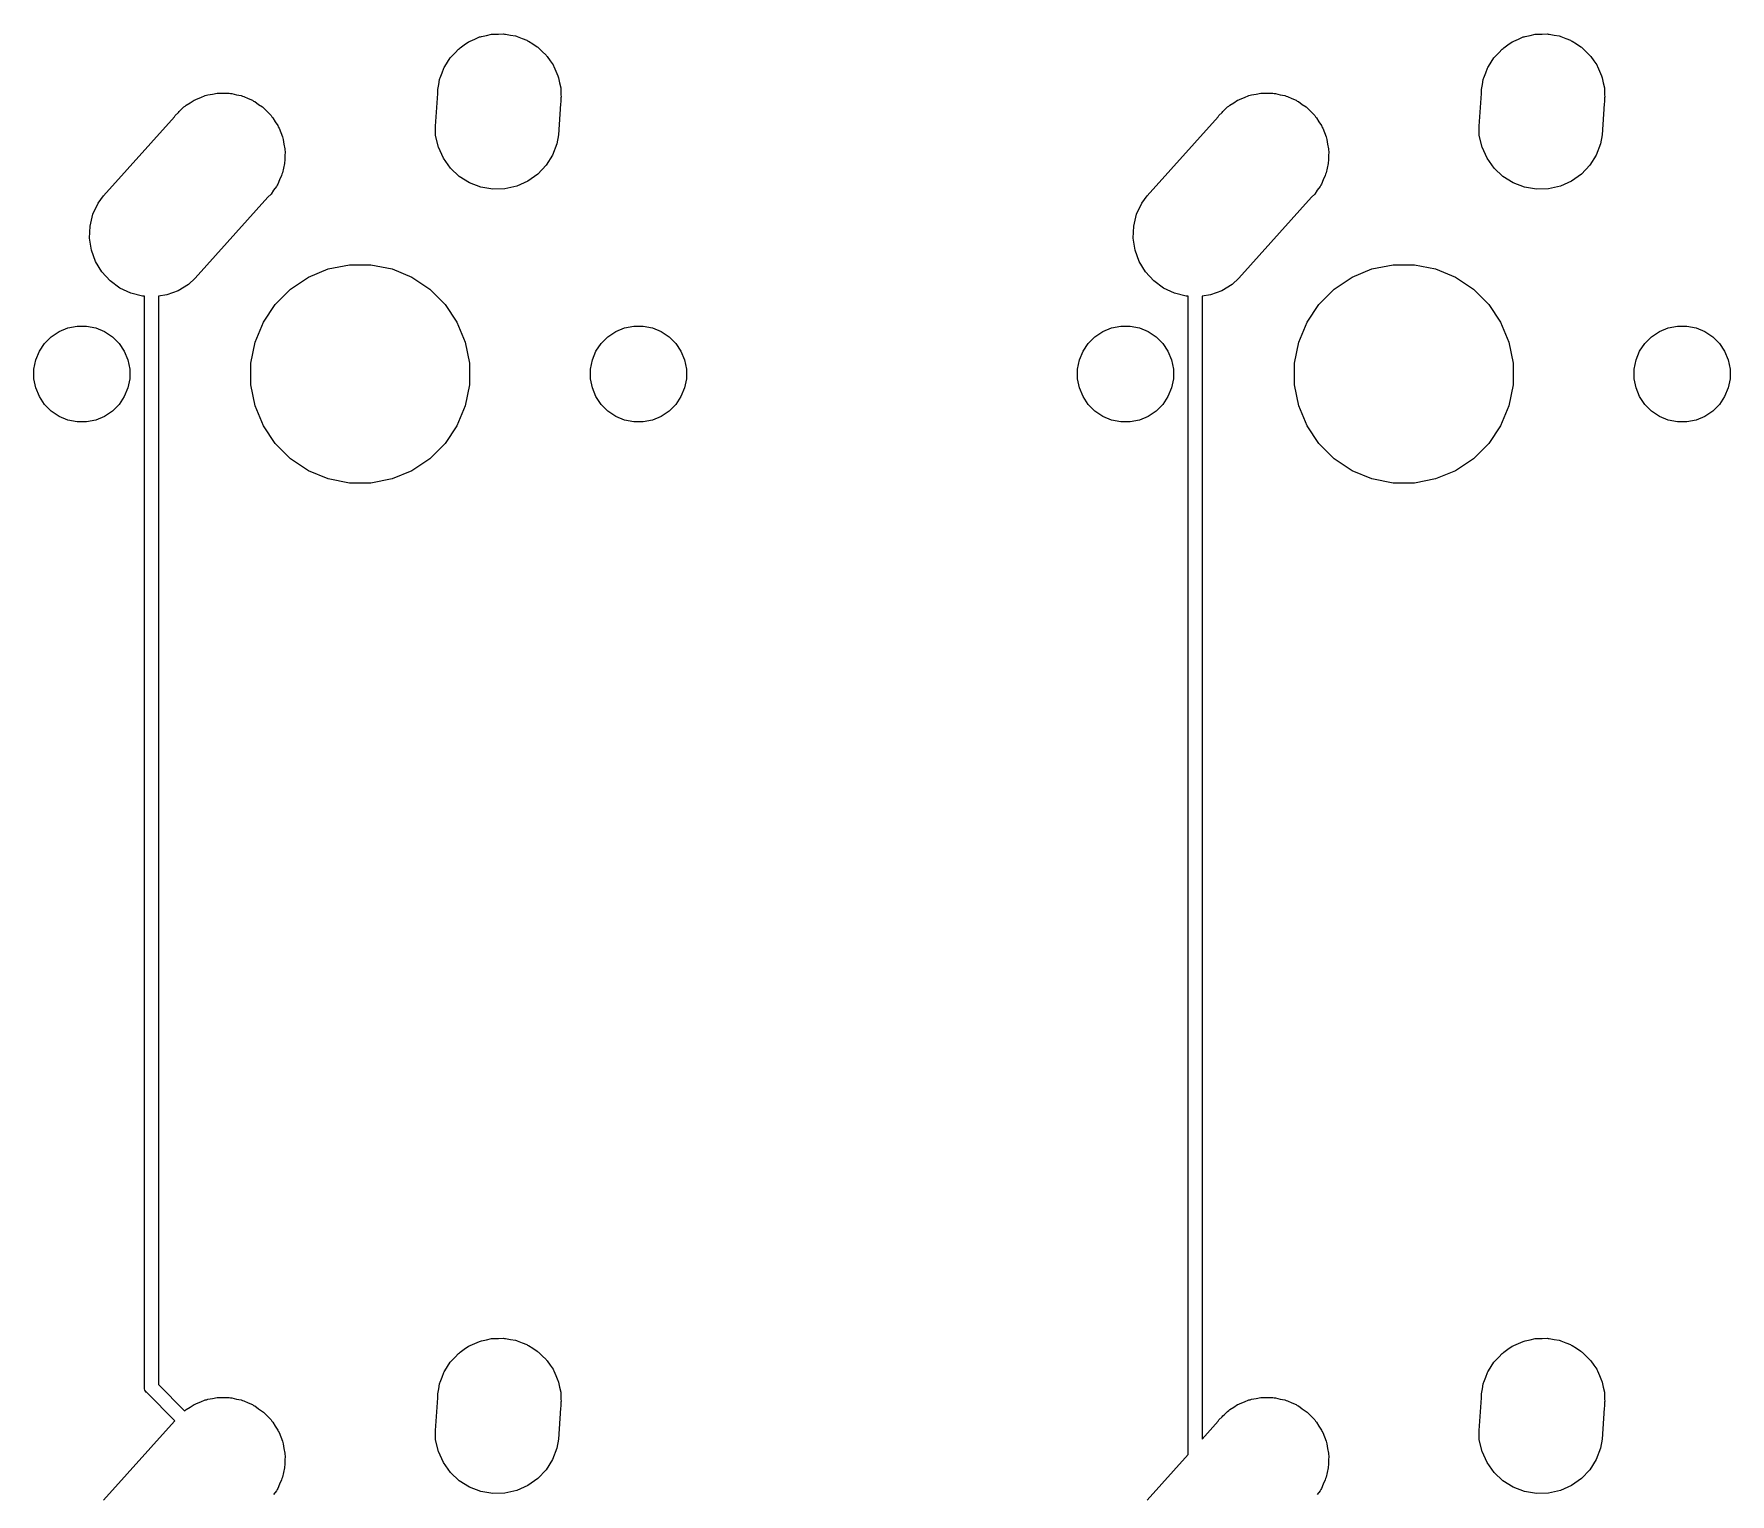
# Model space of a CAD drawing. Extents: x -662 to -203, y -195 to -58.
# Drawn here: x -293.07 to -262.11, y -84.79 to -58.13 of the extents above; entities that cross this region are included whole.
import ezdxf

# ---------------------------------------------------------------- set-up
doc = ezdxf.new("R2010")
doc.units = 0
doc.layers.add('BLACK', color=7, linetype='CONTINUOUS')

msp = doc.modelspace()

# ---------------------------------------------------------------- linework, layer by layer
at = {"layer": 'BLACK', "linetype": 'CONTINUOUS'}
for p, q in [((-285.021, -58.2251), (-284.935, -58.1865)), ((-284.935, -58.1865), (-284.919, -58.1828)), ((-284.919, -58.1828), (-284.903, -58.1764)), ((-284.903, -58.1764), (-284.811, -58.158)), ((-284.811, -58.158), (-284.719, -58.1369)), ((-284.719, -58.1369), (-284.702, -58.1364)), ((-284.702, -58.1364), (-284.686, -58.1332)), ((-284.686, -58.1332), (-284.592, -58.1332)), ((-284.592, -58.1332), (-284.497, -58.1304)), ((-284.497, -58.1304), (-284.481, -58.1332)), ((-284.481, -58.1332), (-284.464, -58.1332)), ((-284.464, -58.1332), (-284.372, -58.1516)), ((-284.372, -58.1516), (-284.279, -58.1673)), ((-284.279, -58.1673), (-284.263, -58.1732)), ((-284.263, -58.1732), (-284.247, -58.1764)), ((-284.247, -58.1764), (-284.16, -58.2125)), ((-265.971, -58.2251), (-265.885, -58.1865)), ((-265.885, -58.1865), (-265.869, -58.1828)), ((-265.869, -58.1828), (-265.853, -58.1764)), ((-265.853, -58.1764), (-265.761, -58.158)), ((-265.761, -58.158), (-265.669, -58.1369)), ((-265.669, -58.1369), (-265.652, -58.1364)), ((-265.652, -58.1364), (-265.636, -58.1332)), ((-265.636, -58.1332), (-265.542, -58.1332)), ((-265.542, -58.1332), (-265.447, -58.1304)), ((-265.447, -58.1304), (-265.431, -58.1332)), ((-265.431, -58.1332), (-265.414, -58.1332)), ((-265.414, -58.1332), (-265.322, -58.1516)), ((-265.322, -58.1516), (-265.229, -58.1673)), ((-265.229, -58.1673), (-265.213, -58.1732)), ((-265.213, -58.1732), (-265.197, -58.1764)), ((-265.197, -58.1764), (-265.11, -58.2125)), ((-285.449, -58.5411), (-285.382, -58.4744)), ((-285.382, -58.4744), (-285.318, -58.4058)), ((-285.318, -58.4058), (-285.304, -58.3961)), ((-285.304, -58.3961), (-285.292, -58.3844)), ((-285.292, -58.3844), (-285.214, -58.332)), ((-285.214, -58.332), (-285.137, -58.2773)), ((-285.137, -58.2773), (-285.122, -58.2705)), ((-285.122, -58.2705), (-285.108, -58.2612)), ((-285.108, -58.2612), (-285.021, -58.2251)), ((-284.16, -58.2125), (-284.072, -58.246)), ((-284.072, -58.246), (-284.058, -58.2549)), ((-284.058, -58.2549), (-284.042, -58.2612)), ((-284.042, -58.2612), (-283.964, -58.3136)), ((-283.964, -58.3136), (-283.884, -58.3637)), ((-283.884, -58.3637), (-283.872, -58.3751)), ((-283.872, -58.3751), (-283.858, -58.3844)), ((-283.858, -58.3844), (-283.791, -58.451)), ((-283.791, -58.451), (-283.723, -58.5157)), ((-266.399, -58.5411), (-266.332, -58.4744)), ((-266.332, -58.4744), (-266.268, -58.4058)), ((-266.268, -58.4058), (-266.254, -58.3961)), ((-266.254, -58.3961), (-266.242, -58.3844)), ((-266.242, -58.3844), (-266.164, -58.332)), ((-266.164, -58.332), (-266.087, -58.2773)), ((-266.087, -58.2773), (-266.072, -58.2705)), ((-266.072, -58.2705), (-266.058, -58.2612)), ((-266.058, -58.2612), (-265.971, -58.2251)), ((-265.11, -58.2125), (-265.022, -58.246)), ((-265.022, -58.246), (-265.008, -58.2549)), ((-265.008, -58.2549), (-264.992, -58.2612)), ((-264.992, -58.2612), (-264.914, -58.3136)), ((-264.914, -58.3136), (-264.834, -58.3637)), ((-264.834, -58.3637), (-264.822, -58.3751)), ((-264.822, -58.3751), (-264.808, -58.3844)), ((-264.808, -58.3844), (-264.741, -58.451)), ((-264.741, -58.451), (-264.673, -58.5157)), ((-285.621, -58.8429), (-285.587, -58.7548)), ((-285.587, -58.7548), (-285.579, -58.7407)), ((-285.579, -58.7407), (-285.572, -58.7253)), ((-285.572, -58.7253), (-285.52, -58.6469)), ((-285.52, -58.6469), (-285.47, -58.567)), ((-285.47, -58.567), (-285.458, -58.5549)), ((-285.458, -58.5549), (-285.449, -58.5411)), ((-283.723, -58.5157), (-283.713, -58.5293)), ((-283.713, -58.5293), (-283.701, -58.5411)), ((-283.701, -58.5411), (-283.649, -58.6195)), ((-283.649, -58.6195), (-283.594, -58.6963)), ((-283.594, -58.6963), (-283.588, -58.7115)), ((-283.588, -58.7115), (-283.578, -58.7253)), ((-283.578, -58.7253), (-283.542, -58.8125)), ((-283.542, -58.8125), (-283.504, -58.8985)), ((-266.571, -58.8429), (-266.537, -58.7548)), ((-266.537, -58.7548), (-266.529, -58.7407)), ((-266.529, -58.7407), (-266.522, -58.7253)), ((-266.522, -58.7253), (-266.47, -58.6469)), ((-266.47, -58.6469), (-266.42, -58.567)), ((-266.42, -58.567), (-266.408, -58.5549)), ((-266.408, -58.5549), (-266.399, -58.5411)), ((-264.673, -58.5157), (-264.663, -58.5293)), ((-264.663, -58.5293), (-264.651, -58.5411)), ((-264.651, -58.5411), (-264.599, -58.6195)), ((-264.599, -58.6195), (-264.544, -58.6963)), ((-264.544, -58.6963), (-264.538, -58.7115)), ((-264.538, -58.7115), (-264.528, -58.7253)), ((-264.528, -58.7253), (-264.492, -58.8125)), ((-264.492, -58.8125), (-264.454, -58.8985)), ((-285.7, -59.1474), (-285.682, -59.0549)), ((-285.682, -59.0549), (-285.666, -58.9619)), ((-285.666, -58.9619), (-285.66, -58.9464)), ((-285.66, -58.9464), (-285.657, -58.93)), ((-285.657, -58.93), (-285.621, -58.8429)), ((-283.504, -58.8985), (-283.5, -58.9147)), ((-283.5, -58.9147), (-283.493, -58.93)), ((-283.493, -58.93), (-283.475, -59.0226)), ((-283.475, -59.0226), (-283.454, -59.1145)), ((-283.454, -59.1145), (-283.453, -59.1311)), ((-283.453, -59.1311), (-283.45, -59.1474)), ((-266.65, -59.1474), (-266.632, -59.0549)), ((-266.632, -59.0549), (-266.616, -58.9619)), ((-266.616, -58.9619), (-266.61, -58.9464)), ((-266.61, -58.9464), (-266.607, -58.93)), ((-266.607, -58.93), (-266.571, -58.8429)), ((-264.454, -58.8985), (-264.45, -58.9147)), ((-264.45, -58.9147), (-264.443, -58.93)), ((-264.443, -58.93), (-264.425, -59.0226)), ((-264.425, -59.0226), (-264.404, -59.1145)), ((-264.404, -59.1145), (-264.403, -59.1311)), ((-264.403, -59.1311), (-264.4, -59.1474)), ((-290.312, -59.4505), (-290.293, -59.4336)), ((-290.293, -59.4336), (-290.22, -59.389)), ((-290.22, -59.389), (-290.148, -59.3412)), ((-290.148, -59.3412), (-290.125, -59.3317)), ((-290.125, -59.3317), (-290.104, -59.3187)), ((-290.104, -59.3187), (-290.023, -59.2894)), ((-290.023, -59.2894), (-289.943, -59.2564)), ((-289.943, -59.2564), (-289.919, -59.2516)), ((-289.919, -59.2516), (-289.895, -59.243)), ((-289.895, -59.243), (-289.81, -59.23)), ((-289.81, -59.23), (-289.726, -59.2132)), ((-289.726, -59.2132), (-289.701, -59.2132)), ((-289.701, -59.2132), (-289.676, -59.2094)), ((-289.676, -59.2094), (-289.59, -59.2132)), ((-289.59, -59.2132), (-289.504, -59.2132)), ((-289.504, -59.2132), (-289.48, -59.2181)), ((-289.48, -59.2181), (-289.455, -59.2192)), ((-289.455, -59.2192), (-289.371, -59.2397)), ((-289.371, -59.2397), (-289.287, -59.2564)), ((-289.287, -59.2564), (-289.264, -59.266)), ((-289.264, -59.266), (-289.24, -59.2719)), ((-289.24, -59.2719), (-289.162, -59.3083)), ((-289.162, -59.3083), (-289.082, -59.3412)), ((-289.082, -59.3412), (-289.062, -59.3551)), ((-289.062, -59.3551), (-289.039, -59.3657)), ((-289.039, -59.3657), (-288.97, -59.4166)), ((-288.97, -59.4166), (-288.898, -59.4644)), ((-285.741, -59.8159), (-285.7, -59.2195)), ((-285.7, -59.2195), (-285.7, -59.1474)), ((-283.458, -59.4072), (-283.497, -59.9707)), ((-283.45, -59.369), (-283.458, -59.4072)), ((-283.45, -59.1474), (-283.45, -59.2417)), ((-283.45, -59.2417), (-283.449, -59.2805)), ((-283.449, -59.2805), (-283.45, -59.2969)), ((-283.45, -59.2969), (-283.45, -59.369)), ((-271.262, -59.4505), (-271.243, -59.4336)), ((-271.243, -59.4336), (-271.17, -59.389)), ((-271.17, -59.389), (-271.098, -59.3412)), ((-271.098, -59.3412), (-271.075, -59.3317)), ((-271.075, -59.3317), (-271.054, -59.3187)), ((-271.054, -59.3187), (-270.973, -59.2894)), ((-270.973, -59.2894), (-270.893, -59.2564)), ((-270.893, -59.2564), (-270.869, -59.2516)), ((-270.869, -59.2516), (-270.845, -59.243)), ((-270.845, -59.243), (-270.76, -59.23)), ((-270.76, -59.23), (-270.676, -59.2132)), ((-270.676, -59.2132), (-270.651, -59.2132)), ((-270.651, -59.2132), (-270.626, -59.2094)), ((-270.626, -59.2094), (-270.54, -59.2132)), ((-270.54, -59.2132), (-270.454, -59.2132)), ((-270.454, -59.2132), (-270.43, -59.2181)), ((-270.43, -59.2181), (-270.405, -59.2192)), ((-270.405, -59.2192), (-270.321, -59.2397)), ((-270.321, -59.2397), (-270.237, -59.2564)), ((-270.237, -59.2564), (-270.214, -59.266)), ((-270.214, -59.266), (-270.19, -59.2719)), ((-270.19, -59.2719), (-270.112, -59.3083)), ((-270.112, -59.3083), (-270.032, -59.3412)), ((-270.032, -59.3412), (-270.012, -59.3551)), ((-270.012, -59.3551), (-269.989, -59.3657)), ((-269.989, -59.3657), (-269.92, -59.4166)), ((-269.92, -59.4166), (-269.848, -59.4644)), ((-266.691, -59.8159), (-266.65, -59.2195)), ((-266.65, -59.2195), (-266.65, -59.1474)), ((-264.408, -59.4072), (-264.447, -59.9707)), ((-264.4, -59.369), (-264.408, -59.4072)), ((-264.4, -59.1474), (-264.4, -59.2417)), ((-264.4, -59.2417), (-264.399, -59.2805)), ((-264.399, -59.2805), (-264.4, -59.2969)), ((-264.4, -59.2969), (-264.4, -59.369)), ((-291.8, -61.088), (-290.506, -59.6465)), ((-290.506, -59.6465), (-290.489, -59.6211)), ((-290.489, -59.6211), (-290.432, -59.5642)), ((-290.432, -59.5642), (-290.416, -59.5457)), ((-290.416, -59.5457), (-290.393, -59.5252)), ((-290.393, -59.5252), (-290.332, -59.4644)), ((-290.332, -59.4644), (-290.312, -59.4505)), ((-288.898, -59.4644), (-288.88, -59.482)), ((-288.88, -59.482), (-288.86, -59.4968)), ((-288.86, -59.4968), (-288.802, -59.5603)), ((-288.802, -59.5603), (-288.741, -59.6211)), ((-288.741, -59.6211), (-288.728, -59.6418)), ((-288.728, -59.6418), (-288.711, -59.6603)), ((-288.711, -59.6603), (-288.666, -59.7338)), ((-288.666, -59.7338), (-288.618, -59.8053)), ((-272.75, -61.088), (-271.456, -59.6465)), ((-271.456, -59.6465), (-271.439, -59.6211)), ((-271.439, -59.6211), (-271.382, -59.5642)), ((-271.382, -59.5642), (-271.366, -59.5457)), ((-271.366, -59.5457), (-271.343, -59.5252)), ((-271.343, -59.5252), (-271.282, -59.4644)), ((-271.282, -59.4644), (-271.262, -59.4505)), ((-269.848, -59.4644), (-269.83, -59.482)), ((-269.83, -59.482), (-269.81, -59.4968)), ((-269.81, -59.4968), (-269.752, -59.5603)), ((-269.752, -59.5603), (-269.691, -59.6211)), ((-269.691, -59.6211), (-269.678, -59.6418)), ((-269.678, -59.6418), (-269.661, -59.6603)), ((-269.661, -59.6603), (-269.616, -59.7338)), ((-269.616, -59.7338), (-269.568, -59.8053)), ((-288.618, -59.8053), (-288.609, -59.8284)), ((-288.609, -59.8284), (-288.596, -59.8498)), ((-288.596, -59.8498), (-288.566, -59.9306)), ((-288.566, -59.9306), (-288.533, -60.01)), ((-288.533, -60.01), (-288.529, -60.0345)), ((-288.529, -60.0345), (-288.52, -60.058)), ((-288.52, -60.058), (-288.507, -60.1431)), ((-285.737, -59.9819), (-285.741, -59.8159)), ((-285.687, -60.1979), (-285.737, -59.9819)), ((-283.497, -59.9707), (-283.524, -60.1345)), ((-269.568, -59.8053), (-269.559, -59.8284)), ((-269.559, -59.8284), (-269.546, -59.8498)), ((-269.546, -59.8498), (-269.516, -59.9306)), ((-269.516, -59.9306), (-269.483, -60.01)), ((-269.483, -60.01), (-269.479, -60.0345)), ((-269.479, -60.0345), (-269.47, -60.058)), ((-269.47, -60.058), (-269.457, -60.1431)), ((-266.687, -59.9819), (-266.691, -59.8159)), ((-266.637, -60.1979), (-266.687, -59.9819)), ((-264.447, -59.9707), (-264.474, -60.1345)), ((-288.507, -60.1431), (-288.49, -60.2274)), ((-288.49, -60.2274), (-288.49, -60.2524)), ((-288.49, -60.2524), (-288.486, -60.2771)), ((-288.486, -60.2771), (-288.49, -60.363)), ((-288.49, -60.363), (-288.49, -60.449)), ((-285.596, -60.4001), (-285.687, -60.1979)), ((-283.603, -60.3416), (-283.721, -60.5294)), ((-283.524, -60.1345), (-283.603, -60.3416)), ((-269.457, -60.1431), (-269.44, -60.2274)), ((-269.44, -60.2274), (-269.44, -60.2524)), ((-269.44, -60.2524), (-269.436, -60.2771)), ((-269.436, -60.2771), (-269.44, -60.363)), ((-269.44, -60.363), (-269.44, -60.449)), ((-266.546, -60.4001), (-266.637, -60.1979)), ((-264.553, -60.3416), (-264.671, -60.5294)), ((-264.474, -60.1345), (-264.553, -60.3416)), ((-288.533, -60.6663), (-288.543, -60.6894)), ((-288.517, -60.582), (-288.533, -60.6663)), ((-288.496, -60.4985), (-288.517, -60.582)), ((-288.495, -60.4735), (-288.496, -60.4985)), ((-288.49, -60.449), (-288.495, -60.4735)), ((-285.468, -60.5807), (-285.596, -60.4001)), ((-285.306, -60.7327), (-285.468, -60.5807)), ((-283.721, -60.5294), (-283.873, -60.6906)), ((-269.483, -60.6663), (-269.493, -60.6894)), ((-269.467, -60.582), (-269.483, -60.6663)), ((-269.446, -60.4985), (-269.467, -60.582)), ((-269.445, -60.4735), (-269.446, -60.4985)), ((-269.44, -60.449), (-269.445, -60.4735)), ((-266.418, -60.5807), (-266.546, -60.4001)), ((-266.256, -60.7327), (-266.418, -60.5807)), ((-264.671, -60.5294), (-264.823, -60.6906)), ((-288.694, -60.9839), (-288.741, -61.0553)), ((-288.643, -60.9145), (-288.694, -60.9839)), ((-288.632, -60.8918), (-288.643, -60.9145)), ((-288.618, -60.8711), (-288.632, -60.8918)), ((-288.585, -60.7917), (-288.618, -60.8711)), ((-288.549, -60.7137), (-288.585, -60.7917)), ((-288.543, -60.6894), (-288.549, -60.7137)), ((-285.119, -60.8504), (-285.306, -60.7327)), ((-284.912, -60.9291), (-285.119, -60.8504)), ((-284.693, -60.966), (-284.912, -60.9291)), ((-284.472, -60.9595), (-284.693, -60.966)), ((-284.256, -60.9099), (-284.472, -60.9595)), ((-284.053, -60.8191), (-284.256, -60.9099)), ((-283.873, -60.6906), (-284.053, -60.8191)), ((-269.644, -60.9839), (-269.691, -61.0553)), ((-269.593, -60.9145), (-269.644, -60.9839)), ((-269.582, -60.8918), (-269.593, -60.9145)), ((-269.568, -60.8711), (-269.582, -60.8918)), ((-269.535, -60.7917), (-269.568, -60.8711)), ((-269.499, -60.7137), (-269.535, -60.7917)), ((-269.493, -60.6894), (-269.499, -60.7137)), ((-266.069, -60.8504), (-266.256, -60.7327)), ((-265.862, -60.9291), (-266.069, -60.8504)), ((-265.643, -60.966), (-265.862, -60.9291)), ((-265.422, -60.9595), (-265.643, -60.966)), ((-265.206, -60.9099), (-265.422, -60.9595)), ((-265.003, -60.8191), (-265.206, -60.9099)), ((-264.823, -60.6906), (-265.003, -60.8191)), ((-291.992, -61.4227), (-291.898, -61.2219)), ((-291.898, -61.2219), (-291.8, -61.088)), ((-288.798, -61.1121), (-290.125, -62.5907)), ((-288.741, -61.0553), (-288.798, -61.1121)), ((-272.942, -61.4227), (-272.848, -61.2219)), ((-272.848, -61.2219), (-272.75, -61.088)), ((-269.748, -61.1121), (-271.075, -62.5907)), ((-269.691, -61.0553), (-269.748, -61.1121)), ((-292.044, -61.6379), (-291.992, -61.4227)), ((-272.994, -61.6379), (-272.942, -61.4227)), ((-292.054, -61.8593), (-292.044, -61.6379)), ((-292.02, -62.0784), (-292.054, -61.8593)), ((-273.004, -61.8593), (-272.994, -61.6379)), ((-272.97, -62.0784), (-273.004, -61.8593)), ((-291.945, -62.2866), (-292.02, -62.0784)), ((-272.895, -62.2866), (-272.97, -62.0784)), ((-291.83, -62.4761), (-291.945, -62.2866)), ((-291.68, -62.6396), (-291.83, -62.4761)), ((-288.06, -62.5712), (-287.697, -62.4209)), ((-287.697, -62.4209), (-287.312, -62.3443)), ((-287.312, -62.3443), (-286.919, -62.3443)), ((-286.919, -62.3443), (-286.534, -62.4209)), ((-286.534, -62.4209), (-286.171, -62.5712)), ((-272.78, -62.4761), (-272.895, -62.2866)), ((-272.63, -62.6396), (-272.78, -62.4761)), ((-269.01, -62.5712), (-268.647, -62.4209)), ((-268.647, -62.4209), (-268.262, -62.3443)), ((-268.262, -62.3443), (-267.869, -62.3443)), ((-267.869, -62.3443), (-267.484, -62.4209)), ((-267.484, -62.4209), (-267.121, -62.5712)), ((-291.502, -62.7707), (-291.68, -62.6396)), ((-291.301, -62.8645), (-291.502, -62.7707)), ((-290.437, -62.8177), (-290.645, -62.8934)), ((-290.247, -62.7028), (-290.437, -62.8177)), ((-290.125, -62.5907), (-290.247, -62.7028)), ((-288.664, -63.0672), (-288.386, -62.7894)), ((-288.386, -62.7894), (-288.06, -62.5712)), ((-286.171, -62.5712), (-285.844, -62.7894)), ((-285.844, -62.7894), (-285.566, -63.0672)), ((-272.452, -62.7707), (-272.63, -62.6396)), ((-272.251, -62.8645), (-272.452, -62.7707)), ((-271.387, -62.8177), (-271.595, -62.8934)), ((-271.197, -62.7028), (-271.387, -62.8177)), ((-271.075, -62.5907), (-271.197, -62.7028)), ((-269.614, -63.0672), (-269.336, -62.7894)), ((-269.336, -62.7894), (-269.01, -62.5712)), ((-267.121, -62.5712), (-266.794, -62.7894)), ((-266.794, -62.7894), (-266.516, -63.0672)), ((-291.086, -62.9172), (-291.301, -62.8645)), ((-291.052, -62.9187), (-291.086, -62.9172)), ((-291.052, -82.8345), (-291.052, -62.9187)), ((-290.645, -62.8934), (-290.798, -62.9169)), ((-290.798, -62.9169), (-290.798, -82.7881)), ((-288.882, -63.3937), (-288.664, -63.0672)), ((-285.566, -63.0672), (-285.348, -63.3937)), ((-272.036, -62.9172), (-272.251, -62.8645)), ((-272.002, -62.9187), (-272.036, -62.9172)), ((-272.002, -84.0677), (-272.002, -62.9187)), ((-271.595, -62.8934), (-271.748, -62.9169)), ((-271.748, -62.9169), (-271.748, -83.7846)), ((-269.832, -63.3937), (-269.614, -63.0672)), ((-266.516, -63.0672), (-266.298, -63.3937)), ((-292.45, -63.4968), (-292.281, -63.4632)), ((-292.281, -63.4632), (-292.109, -63.4632)), ((-292.109, -63.4632), (-291.94, -63.4968)), ((-289.033, -63.7566), (-288.882, -63.3937)), ((-285.348, -63.3937), (-285.198, -63.7566)), ((-282.29, -63.4968), (-282.121, -63.4632)), ((-282.121, -63.4632), (-281.949, -63.4632)), ((-281.949, -63.4632), (-281.78, -63.4968)), ((-273.4, -63.4968), (-273.231, -63.4632)), ((-273.231, -63.4632), (-273.059, -63.4632)), ((-273.059, -63.4632), (-272.89, -63.4968)), ((-269.983, -63.7566), (-269.832, -63.3937)), ((-266.298, -63.3937), (-266.148, -63.7566)), ((-263.24, -63.4968), (-263.071, -63.4632)), ((-263.071, -63.4632), (-262.899, -63.4632)), ((-262.899, -63.4632), (-262.73, -63.4968)), ((-292.875, -63.7804), (-292.753, -63.6585)), ((-292.753, -63.6585), (-292.61, -63.5628)), ((-292.61, -63.5628), (-292.45, -63.4968)), ((-291.94, -63.4968), (-291.781, -63.5628)), ((-291.781, -63.5628), (-291.637, -63.6585)), ((-291.637, -63.6585), (-291.516, -63.7804)), ((-289.109, -64.1418), (-289.033, -63.7566)), ((-285.198, -63.7566), (-285.121, -64.1418)), ((-282.715, -63.7804), (-282.593, -63.6585)), ((-282.593, -63.6585), (-282.45, -63.5628)), ((-282.45, -63.5628), (-282.29, -63.4968)), ((-281.78, -63.4968), (-281.621, -63.5628)), ((-281.621, -63.5628), (-281.477, -63.6585)), ((-281.477, -63.6585), (-281.356, -63.7804)), ((-273.825, -63.7804), (-273.703, -63.6585)), ((-273.703, -63.6585), (-273.56, -63.5628)), ((-273.56, -63.5628), (-273.4, -63.4968)), ((-272.89, -63.4968), (-272.731, -63.5628)), ((-272.731, -63.5628), (-272.587, -63.6585)), ((-272.587, -63.6585), (-272.466, -63.7804)), ((-270.059, -64.1418), (-269.983, -63.7566)), ((-266.148, -63.7566), (-266.071, -64.1418)), ((-263.665, -63.7804), (-263.543, -63.6585)), ((-263.543, -63.6585), (-263.4, -63.5628)), ((-263.4, -63.5628), (-263.24, -63.4968)), ((-262.73, -63.4968), (-262.571, -63.5628)), ((-262.571, -63.5628), (-262.427, -63.6585)), ((-262.427, -63.6585), (-262.306, -63.7804)), ((-293.07, -64.252), (-293.037, -64.083)), ((-293.037, -64.083), (-292.971, -63.9237)), ((-292.971, -63.9237), (-292.875, -63.7804)), ((-291.516, -63.7804), (-291.42, -63.9237)), ((-291.42, -63.9237), (-291.354, -64.083)), ((-291.354, -64.083), (-291.32, -64.252)), ((-282.91, -64.252), (-282.877, -64.083)), ((-282.877, -64.083), (-282.811, -63.9237)), ((-282.811, -63.9237), (-282.715, -63.7804)), ((-281.356, -63.7804), (-281.26, -63.9237)), ((-281.26, -63.9237), (-281.194, -64.083)), ((-281.194, -64.083), (-281.16, -64.252)), ((-274.02, -64.252), (-273.987, -64.083)), ((-273.987, -64.083), (-273.921, -63.9237)), ((-273.921, -63.9237), (-273.825, -63.7804)), ((-272.466, -63.7804), (-272.37, -63.9237)), ((-272.37, -63.9237), (-272.304, -64.083)), ((-272.304, -64.083), (-272.27, -64.252)), ((-263.86, -64.252), (-263.827, -64.083)), ((-263.827, -64.083), (-263.761, -63.9237)), ((-263.761, -63.9237), (-263.665, -63.7804)), ((-262.306, -63.7804), (-262.21, -63.9237)), ((-262.21, -63.9237), (-262.144, -64.083)), ((-262.144, -64.083), (-262.11, -64.252)), ((-293.07, -64.4244), (-293.07, -64.252)), ((-291.32, -64.252), (-291.32, -64.4244)), ((-289.109, -64.5346), (-289.109, -64.1418)), ((-285.121, -64.1418), (-285.121, -64.5346)), ((-282.91, -64.4244), (-282.91, -64.252)), ((-281.16, -64.252), (-281.16, -64.4244)), ((-274.02, -64.4244), (-274.02, -64.252)), ((-272.27, -64.252), (-272.27, -64.4244)), ((-270.059, -64.5346), (-270.059, -64.1418)), ((-266.071, -64.1418), (-266.071, -64.5346)), ((-263.86, -64.4244), (-263.86, -64.252)), ((-262.11, -64.252), (-262.11, -64.4244)), ((-293.037, -64.5934), (-293.07, -64.4244)), ((-292.971, -64.7527), (-293.037, -64.5934)), ((-291.354, -64.5934), (-291.42, -64.7527)), ((-291.32, -64.4244), (-291.354, -64.5934)), ((-289.033, -64.9198), (-289.109, -64.5346)), ((-285.121, -64.5346), (-285.198, -64.9198)), ((-282.877, -64.5934), (-282.91, -64.4244)), ((-282.811, -64.7527), (-282.877, -64.5934)), ((-281.194, -64.5934), (-281.26, -64.7527)), ((-281.16, -64.4244), (-281.194, -64.5934)), ((-273.987, -64.5934), (-274.02, -64.4244)), ((-273.921, -64.7527), (-273.987, -64.5934)), ((-272.304, -64.5934), (-272.37, -64.7527)), ((-272.27, -64.4244), (-272.304, -64.5934)), ((-269.983, -64.9198), (-270.059, -64.5346)), ((-266.071, -64.5346), (-266.148, -64.9198)), ((-263.827, -64.5934), (-263.86, -64.4244)), ((-263.761, -64.7527), (-263.827, -64.5934)), ((-262.144, -64.5934), (-262.21, -64.7527)), ((-262.11, -64.4244), (-262.144, -64.5934)), ((-292.875, -64.896), (-292.971, -64.7527)), ((-292.753, -65.0179), (-292.875, -64.896)), ((-291.516, -64.896), (-291.637, -65.0179)), ((-291.42, -64.7527), (-291.516, -64.896)), ((-288.882, -65.2827), (-289.033, -64.9198)), ((-285.198, -64.9198), (-285.348, -65.2827)), ((-282.715, -64.896), (-282.811, -64.7527)), ((-282.593, -65.0179), (-282.715, -64.896)), ((-281.356, -64.896), (-281.477, -65.0179)), ((-281.26, -64.7527), (-281.356, -64.896)), ((-273.825, -64.896), (-273.921, -64.7527)), ((-273.703, -65.0179), (-273.825, -64.896)), ((-272.466, -64.896), (-272.587, -65.0179)), ((-272.37, -64.7527), (-272.466, -64.896)), ((-269.832, -65.2827), (-269.983, -64.9198)), ((-266.148, -64.9198), (-266.298, -65.2827)), ((-263.665, -64.896), (-263.761, -64.7527)), ((-263.543, -65.0179), (-263.665, -64.896)), ((-262.306, -64.896), (-262.427, -65.0179)), ((-262.21, -64.7527), (-262.306, -64.896)), ((-292.61, -65.1136), (-292.753, -65.0179)), ((-292.45, -65.1796), (-292.61, -65.1136)), ((-292.281, -65.2132), (-292.45, -65.1796)), ((-292.109, -65.2132), (-292.281, -65.2132)), ((-291.94, -65.1796), (-292.109, -65.2132)), ((-291.781, -65.1136), (-291.94, -65.1796)), ((-291.637, -65.0179), (-291.781, -65.1136)), ((-288.664, -65.6092), (-288.882, -65.2827)), ((-285.348, -65.2827), (-285.566, -65.6092)), ((-282.45, -65.1136), (-282.593, -65.0179)), ((-282.29, -65.1796), (-282.45, -65.1136)), ((-282.121, -65.2132), (-282.29, -65.1796)), ((-281.949, -65.2132), (-282.121, -65.2132)), ((-281.78, -65.1796), (-281.949, -65.2132)), ((-281.621, -65.1136), (-281.78, -65.1796)), ((-281.477, -65.0179), (-281.621, -65.1136)), ((-273.56, -65.1136), (-273.703, -65.0179)), ((-273.4, -65.1796), (-273.56, -65.1136)), ((-273.231, -65.2132), (-273.4, -65.1796)), ((-273.059, -65.2132), (-273.231, -65.2132)), ((-272.89, -65.1796), (-273.059, -65.2132)), ((-272.731, -65.1136), (-272.89, -65.1796)), ((-272.587, -65.0179), (-272.731, -65.1136)), ((-269.614, -65.6092), (-269.832, -65.2827)), ((-266.298, -65.2827), (-266.516, -65.6092)), ((-263.4, -65.1136), (-263.543, -65.0179)), ((-263.24, -65.1796), (-263.4, -65.1136)), ((-263.071, -65.2132), (-263.24, -65.1796)), ((-262.899, -65.2132), (-263.071, -65.2132)), ((-262.73, -65.1796), (-262.899, -65.2132)), ((-262.571, -65.1136), (-262.73, -65.1796)), ((-262.427, -65.0179), (-262.571, -65.1136)), ((-288.386, -65.887), (-288.664, -65.6092)), ((-285.566, -65.6092), (-285.844, -65.887)), ((-269.336, -65.887), (-269.614, -65.6092)), ((-266.516, -65.6092), (-266.794, -65.887)), ((-288.06, -66.1052), (-288.386, -65.887)), ((-285.844, -65.887), (-286.171, -66.1052)), ((-269.01, -66.1052), (-269.336, -65.887)), ((-266.794, -65.887), (-267.121, -66.1052)), ((-287.697, -66.2555), (-288.06, -66.1052)), ((-286.171, -66.1052), (-286.534, -66.2555)), ((-268.647, -66.2555), (-269.01, -66.1052)), ((-267.121, -66.1052), (-267.484, -66.2555)), ((-287.312, -66.3321), (-287.697, -66.2555)), ((-286.919, -66.3321), (-287.312, -66.3321)), ((-286.534, -66.2555), (-286.919, -66.3321)), ((-268.262, -66.3321), (-268.647, -66.2555)), ((-267.869, -66.3321), (-268.262, -66.3321)), ((-267.484, -66.2555), (-267.869, -66.3321)), ((-285.108, -82.0737), (-285.021, -82.0376)), ((-285.021, -82.0376), (-284.935, -81.999)), ((-284.935, -81.999), (-284.919, -81.9953)), ((-284.919, -81.9953), (-284.903, -81.9889)), ((-284.903, -81.9889), (-284.811, -81.9705)), ((-284.811, -81.9705), (-284.719, -81.9494)), ((-284.719, -81.9494), (-284.702, -81.9489)), ((-284.702, -81.9489), (-284.686, -81.9457)), ((-284.686, -81.9457), (-284.592, -81.9457)), ((-284.592, -81.9457), (-284.497, -81.9429)), ((-284.497, -81.9429), (-284.481, -81.9457)), ((-284.481, -81.9457), (-284.464, -81.9457)), ((-284.464, -81.9457), (-284.372, -81.9641)), ((-284.372, -81.9641), (-284.279, -81.9798)), ((-284.279, -81.9798), (-284.263, -81.9857)), ((-284.263, -81.9857), (-284.247, -81.9889)), ((-284.247, -81.9889), (-284.16, -82.025)), ((-284.16, -82.025), (-284.072, -82.0585)), ((-266.058, -82.0737), (-265.971, -82.0376)), ((-265.971, -82.0376), (-265.885, -81.999)), ((-265.885, -81.999), (-265.869, -81.9953)), ((-265.869, -81.9953), (-265.853, -81.9889)), ((-265.853, -81.9889), (-265.761, -81.9705)), ((-265.761, -81.9705), (-265.669, -81.9494)), ((-265.669, -81.9494), (-265.652, -81.9489)), ((-265.652, -81.9489), (-265.636, -81.9457)), ((-265.636, -81.9457), (-265.542, -81.9457)), ((-265.542, -81.9457), (-265.447, -81.9429)), ((-265.447, -81.9429), (-265.431, -81.9457)), ((-265.431, -81.9457), (-265.414, -81.9457)), ((-265.414, -81.9457), (-265.322, -81.9641)), ((-265.322, -81.9641), (-265.229, -81.9798)), ((-265.229, -81.9798), (-265.213, -81.9857)), ((-265.213, -81.9857), (-265.197, -81.9889)), ((-265.197, -81.9889), (-265.11, -82.025)), ((-265.11, -82.025), (-265.022, -82.0585)), ((-285.449, -82.3536), (-285.382, -82.2869)), ((-285.382, -82.2869), (-285.318, -82.2183)), ((-285.318, -82.2183), (-285.304, -82.2086)), ((-285.304, -82.2086), (-285.292, -82.1969)), ((-285.292, -82.1969), (-285.214, -82.1445)), ((-285.214, -82.1445), (-285.137, -82.0898)), ((-285.137, -82.0898), (-285.122, -82.083)), ((-285.122, -82.083), (-285.108, -82.0737)), ((-284.072, -82.0585), (-284.058, -82.0674)), ((-284.058, -82.0674), (-284.042, -82.0737)), ((-284.042, -82.0737), (-283.964, -82.1261)), ((-283.964, -82.1261), (-283.884, -82.1762)), ((-283.884, -82.1762), (-283.872, -82.1876)), ((-283.872, -82.1876), (-283.858, -82.1969)), ((-283.858, -82.1969), (-283.791, -82.2635)), ((-283.791, -82.2635), (-283.723, -82.3282)), ((-283.723, -82.3282), (-283.713, -82.3418)), ((-283.713, -82.3418), (-283.701, -82.3536)), ((-266.399, -82.3536), (-266.332, -82.2869)), ((-266.332, -82.2869), (-266.268, -82.2183)), ((-266.268, -82.2183), (-266.254, -82.2086)), ((-266.254, -82.2086), (-266.242, -82.1969)), ((-266.242, -82.1969), (-266.164, -82.1445)), ((-266.164, -82.1445), (-266.087, -82.0898)), ((-266.087, -82.0898), (-266.072, -82.083)), ((-266.072, -82.083), (-266.058, -82.0737)), ((-265.022, -82.0585), (-265.008, -82.0674)), ((-265.008, -82.0674), (-264.992, -82.0737)), ((-264.992, -82.0737), (-264.914, -82.1261)), ((-264.914, -82.1261), (-264.834, -82.1762)), ((-264.834, -82.1762), (-264.822, -82.1876)), ((-264.822, -82.1876), (-264.808, -82.1969)), ((-264.808, -82.1969), (-264.741, -82.2635)), ((-264.741, -82.2635), (-264.673, -82.3282)), ((-264.673, -82.3282), (-264.663, -82.3418)), ((-264.663, -82.3418), (-264.651, -82.3536)), ((-285.657, -82.7425), (-285.621, -82.6554)), ((-285.621, -82.6554), (-285.587, -82.5673)), ((-285.587, -82.5673), (-285.579, -82.5532)), ((-285.579, -82.5532), (-285.572, -82.5378)), ((-285.572, -82.5378), (-285.52, -82.4594)), ((-285.52, -82.4594), (-285.47, -82.3795)), ((-285.47, -82.3795), (-285.458, -82.3674)), ((-285.458, -82.3674), (-285.449, -82.3536)), ((-283.701, -82.3536), (-283.649, -82.432)), ((-283.649, -82.432), (-283.594, -82.5088)), ((-283.594, -82.5088), (-283.588, -82.524)), ((-283.588, -82.524), (-283.578, -82.5378)), ((-283.578, -82.5378), (-283.542, -82.625)), ((-283.542, -82.625), (-283.504, -82.711)), ((-266.607, -82.7425), (-266.571, -82.6554)), ((-266.571, -82.6554), (-266.537, -82.5673)), ((-266.537, -82.5673), (-266.529, -82.5532)), ((-266.529, -82.5532), (-266.522, -82.5378)), ((-266.522, -82.5378), (-266.47, -82.4594)), ((-266.47, -82.4594), (-266.42, -82.3795)), ((-266.42, -82.3795), (-266.408, -82.3674)), ((-266.408, -82.3674), (-266.399, -82.3536)), ((-264.651, -82.3536), (-264.599, -82.432)), ((-264.599, -82.432), (-264.544, -82.5088)), ((-264.544, -82.5088), (-264.538, -82.524)), ((-264.538, -82.524), (-264.528, -82.5378)), ((-264.528, -82.5378), (-264.492, -82.625)), ((-264.492, -82.625), (-264.454, -82.711)), ((-291.053, -82.8407), (-291.052, -82.8345)), ((-291.05, -82.8656), (-291.053, -82.8407)), ((-291.043, -82.8895), (-291.05, -82.8656)), ((-291.031, -82.9116), (-291.043, -82.8895)), ((-291.028, -82.9156), (-291.031, -82.9116)), ((-291.015, -82.9309), (-291.028, -82.9156)), ((-291.011, -82.9349), (-291.015, -82.9309)), ((-290.498, -83.4473), (-291.011, -82.9349)), ((-290.798, -82.7881), (-290.319, -83.2677)), ((-285.7, -82.9599), (-285.682, -82.8674)), ((-285.7, -83.032), (-285.7, -82.9599)), ((-285.682, -82.8674), (-285.666, -82.7744)), ((-285.666, -82.7744), (-285.66, -82.7589)), ((-285.66, -82.7589), (-285.657, -82.7425)), ((-283.504, -82.711), (-283.5, -82.7272)), ((-283.5, -82.7272), (-283.493, -82.7425)), ((-283.493, -82.7425), (-283.475, -82.8351)), ((-283.475, -82.8351), (-283.454, -82.927)), ((-283.454, -82.927), (-283.453, -82.9436)), ((-283.453, -82.9436), (-283.45, -82.9599)), ((-283.45, -82.9599), (-283.45, -83.0542)), ((-266.65, -82.9599), (-266.632, -82.8674)), ((-266.65, -83.032), (-266.65, -82.9599)), ((-266.632, -82.8674), (-266.616, -82.7744)), ((-266.616, -82.7744), (-266.61, -82.7589)), ((-266.61, -82.7589), (-266.607, -82.7425)), ((-264.454, -82.711), (-264.45, -82.7272)), ((-264.45, -82.7272), (-264.443, -82.7425)), ((-264.443, -82.7425), (-264.425, -82.8351)), ((-264.425, -82.8351), (-264.404, -82.927)), ((-264.404, -82.927), (-264.403, -82.9436)), ((-264.403, -82.9436), (-264.4, -82.9599)), ((-264.4, -82.9599), (-264.4, -83.0542)), ((-290.319, -83.2677), (-290.312, -83.263)), ((-290.312, -83.263), (-290.293, -83.2461)), ((-290.293, -83.2461), (-290.22, -83.2015)), ((-290.22, -83.2015), (-290.148, -83.1537)), ((-290.148, -83.1537), (-290.125, -83.1442)), ((-290.125, -83.1442), (-290.104, -83.1312)), ((-290.104, -83.1312), (-290.023, -83.1019)), ((-290.023, -83.1019), (-289.943, -83.0689)), ((-289.943, -83.0689), (-289.919, -83.0641)), ((-289.919, -83.0641), (-289.895, -83.0555)), ((-289.895, -83.0555), (-289.81, -83.0425)), ((-289.81, -83.0425), (-289.726, -83.0257)), ((-289.726, -83.0257), (-289.701, -83.0257)), ((-289.701, -83.0257), (-289.676, -83.0219)), ((-289.676, -83.0219), (-289.59, -83.0257)), ((-289.59, -83.0257), (-289.504, -83.0257)), ((-289.504, -83.0257), (-289.48, -83.0306)), ((-289.48, -83.0306), (-289.455, -83.0317)), ((-289.455, -83.0317), (-289.371, -83.0522)), ((-289.371, -83.0522), (-289.287, -83.0689)), ((-289.287, -83.0689), (-289.264, -83.0785)), ((-289.264, -83.0785), (-289.24, -83.0844)), ((-289.24, -83.0844), (-289.162, -83.1208)), ((-289.162, -83.1208), (-289.082, -83.1537)), ((-289.082, -83.1537), (-289.062, -83.1676)), ((-289.062, -83.1676), (-289.039, -83.1782)), ((-289.039, -83.1782), (-288.97, -83.2291)), ((-288.97, -83.2291), (-288.898, -83.2769)), ((-288.898, -83.2769), (-288.88, -83.2945)), ((-285.741, -83.6284), (-285.7, -83.032)), ((-283.458, -83.2197), (-283.497, -83.7832)), ((-283.45, -83.1815), (-283.458, -83.2197)), ((-283.45, -83.0542), (-283.449, -83.093)), ((-283.449, -83.093), (-283.45, -83.1094)), ((-283.45, -83.1094), (-283.45, -83.1815)), ((-271.343, -83.3377), (-271.282, -83.2769)), ((-271.282, -83.2769), (-271.262, -83.263)), ((-271.262, -83.263), (-271.243, -83.2461)), ((-271.243, -83.2461), (-271.17, -83.2015)), ((-271.17, -83.2015), (-271.098, -83.1537)), ((-271.098, -83.1537), (-271.075, -83.1442)), ((-271.075, -83.1442), (-271.054, -83.1312)), ((-271.054, -83.1312), (-270.973, -83.1019)), ((-270.973, -83.1019), (-270.893, -83.0689)), ((-270.893, -83.0689), (-270.869, -83.0641)), ((-270.869, -83.0641), (-270.845, -83.0555)), ((-270.845, -83.0555), (-270.76, -83.0425)), ((-270.76, -83.0425), (-270.676, -83.0257)), ((-270.676, -83.0257), (-270.651, -83.0257)), ((-270.651, -83.0257), (-270.626, -83.0219)), ((-270.626, -83.0219), (-270.54, -83.0257)), ((-270.54, -83.0257), (-270.454, -83.0257)), ((-270.454, -83.0257), (-270.43, -83.0306)), ((-270.43, -83.0306), (-270.405, -83.0317)), ((-270.405, -83.0317), (-270.321, -83.0522)), ((-270.321, -83.0522), (-270.237, -83.0689)), ((-270.237, -83.0689), (-270.214, -83.0785)), ((-270.214, -83.0785), (-270.19, -83.0844)), ((-270.19, -83.0844), (-270.112, -83.1208)), ((-270.112, -83.1208), (-270.032, -83.1537)), ((-270.032, -83.1537), (-270.012, -83.1676)), ((-270.012, -83.1676), (-269.989, -83.1782)), ((-269.989, -83.1782), (-269.92, -83.2291)), ((-269.92, -83.2291), (-269.848, -83.2769)), ((-269.848, -83.2769), (-269.83, -83.2945)), ((-266.691, -83.6284), (-266.65, -83.032)), ((-264.408, -83.2197), (-264.447, -83.7832)), ((-264.4, -83.1815), (-264.408, -83.2197)), ((-264.4, -83.0542), (-264.399, -83.093)), ((-264.399, -83.093), (-264.4, -83.1094)), ((-264.4, -83.1094), (-264.4, -83.1815)), ((-291.8, -84.9005), (-290.506, -83.459)), ((-290.506, -83.459), (-290.498, -83.4473)), ((-288.88, -83.2945), (-288.86, -83.3093)), ((-288.86, -83.3093), (-288.802, -83.3728)), ((-288.802, -83.3728), (-288.741, -83.4336)), ((-288.741, -83.4336), (-288.728, -83.4543)), ((-288.728, -83.4543), (-288.711, -83.4728)), ((-288.711, -83.4728), (-288.666, -83.5463)), ((-288.666, -83.5463), (-288.618, -83.6178)), ((-271.748, -83.7846), (-271.456, -83.459)), ((-271.456, -83.459), (-271.439, -83.4336)), ((-271.439, -83.4336), (-271.382, -83.3767)), ((-271.382, -83.3767), (-271.366, -83.3582)), ((-271.366, -83.3582), (-271.343, -83.3377)), ((-269.83, -83.2945), (-269.81, -83.3093)), ((-269.81, -83.3093), (-269.752, -83.3728)), ((-269.752, -83.3728), (-269.691, -83.4336)), ((-269.691, -83.4336), (-269.678, -83.4543)), ((-269.678, -83.4543), (-269.661, -83.4728)), ((-269.661, -83.4728), (-269.616, -83.5463)), ((-269.616, -83.5463), (-269.568, -83.6178)), ((-288.618, -83.6178), (-288.609, -83.6409)), ((-288.609, -83.6409), (-288.596, -83.6623)), ((-288.596, -83.6623), (-288.566, -83.7431)), ((-288.566, -83.7431), (-288.533, -83.8225)), ((-288.533, -83.8225), (-288.529, -83.847)), ((-288.529, -83.847), (-288.52, -83.8705)), ((-288.52, -83.8705), (-288.507, -83.9556)), ((-285.737, -83.7944), (-285.741, -83.6284)), ((-285.687, -84.0104), (-285.737, -83.7944)), ((-283.497, -83.7832), (-283.524, -83.947)), ((-269.568, -83.6178), (-269.559, -83.6409)), ((-269.559, -83.6409), (-269.546, -83.6623)), ((-269.546, -83.6623), (-269.516, -83.7431)), ((-269.516, -83.7431), (-269.483, -83.8225)), ((-269.483, -83.8225), (-269.479, -83.847)), ((-269.479, -83.847), (-269.47, -83.8705)), ((-269.47, -83.8705), (-269.457, -83.9556)), ((-266.687, -83.7944), (-266.691, -83.6284)), ((-266.637, -84.0104), (-266.687, -83.7944)), ((-264.447, -83.7832), (-264.474, -83.947)), ((-288.507, -83.9556), (-288.49, -84.0399)), ((-288.49, -84.0399), (-288.49, -84.0649)), ((-288.49, -84.0649), (-288.486, -84.0896)), ((-288.486, -84.0896), (-288.49, -84.1755)), ((-288.49, -84.1755), (-288.49, -84.2615)), ((-285.596, -84.2126), (-285.687, -84.0104)), ((-283.603, -84.1541), (-283.721, -84.3419)), ((-283.524, -83.947), (-283.603, -84.1541)), ((-272.75, -84.9005), (-272.002, -84.0677)), ((-269.457, -83.9556), (-269.44, -84.0399)), ((-269.44, -84.0399), (-269.44, -84.0649)), ((-269.44, -84.0649), (-269.436, -84.0896)), ((-269.436, -84.0896), (-269.44, -84.1755)), ((-269.44, -84.1755), (-269.44, -84.2615)), ((-266.546, -84.2126), (-266.637, -84.0104)), ((-264.553, -84.1541), (-264.671, -84.3419)), ((-264.474, -83.947), (-264.553, -84.1541)), ((-288.543, -84.5019), (-288.549, -84.5262)), ((-288.533, -84.4788), (-288.543, -84.5019)), ((-288.517, -84.3945), (-288.533, -84.4788)), ((-288.496, -84.311), (-288.517, -84.3945)), ((-288.495, -84.286), (-288.496, -84.311)), ((-288.49, -84.2615), (-288.495, -84.286)), ((-285.468, -84.3932), (-285.596, -84.2126)), ((-285.306, -84.5452), (-285.468, -84.3932)), ((-283.873, -84.5031), (-284.053, -84.6316)), ((-283.721, -84.3419), (-283.873, -84.5031)), ((-269.493, -84.5019), (-269.499, -84.5262)), ((-269.483, -84.4788), (-269.493, -84.5019)), ((-269.467, -84.3945), (-269.483, -84.4788)), ((-269.446, -84.311), (-269.467, -84.3945)), ((-269.445, -84.286), (-269.446, -84.311)), ((-269.44, -84.2615), (-269.445, -84.286)), ((-266.418, -84.3932), (-266.546, -84.2126)), ((-266.256, -84.5452), (-266.418, -84.3932)), ((-264.823, -84.5031), (-265.003, -84.6316)), ((-264.671, -84.3419), (-264.823, -84.5031)), ((-288.643, -84.727), (-288.694, -84.7964)), ((-288.632, -84.7043), (-288.643, -84.727)), ((-288.618, -84.6836), (-288.632, -84.7043)), ((-288.585, -84.6042), (-288.618, -84.6836)), ((-288.549, -84.5262), (-288.585, -84.6042)), ((-285.119, -84.6629), (-285.306, -84.5452)), ((-284.912, -84.7416), (-285.119, -84.6629)), ((-284.693, -84.7785), (-284.912, -84.7416)), ((-284.472, -84.772), (-284.693, -84.7785)), ((-284.256, -84.7224), (-284.472, -84.772)), ((-284.053, -84.6316), (-284.256, -84.7224)), ((-269.593, -84.727), (-269.644, -84.7964)), ((-269.582, -84.7043), (-269.593, -84.727)), ((-269.568, -84.6836), (-269.582, -84.7043)), ((-269.535, -84.6042), (-269.568, -84.6836)), ((-269.499, -84.5262), (-269.535, -84.6042)), ((-266.069, -84.6629), (-266.256, -84.5452)), ((-265.862, -84.7416), (-266.069, -84.6629)), ((-265.643, -84.7785), (-265.862, -84.7416)), ((-265.422, -84.772), (-265.643, -84.7785)), ((-265.206, -84.7224), (-265.422, -84.772)), ((-265.003, -84.6316), (-265.206, -84.7224))]:
    msp.add_line(p, q, dxfattribs=at)

doc.saveas('drawing.dxf')
